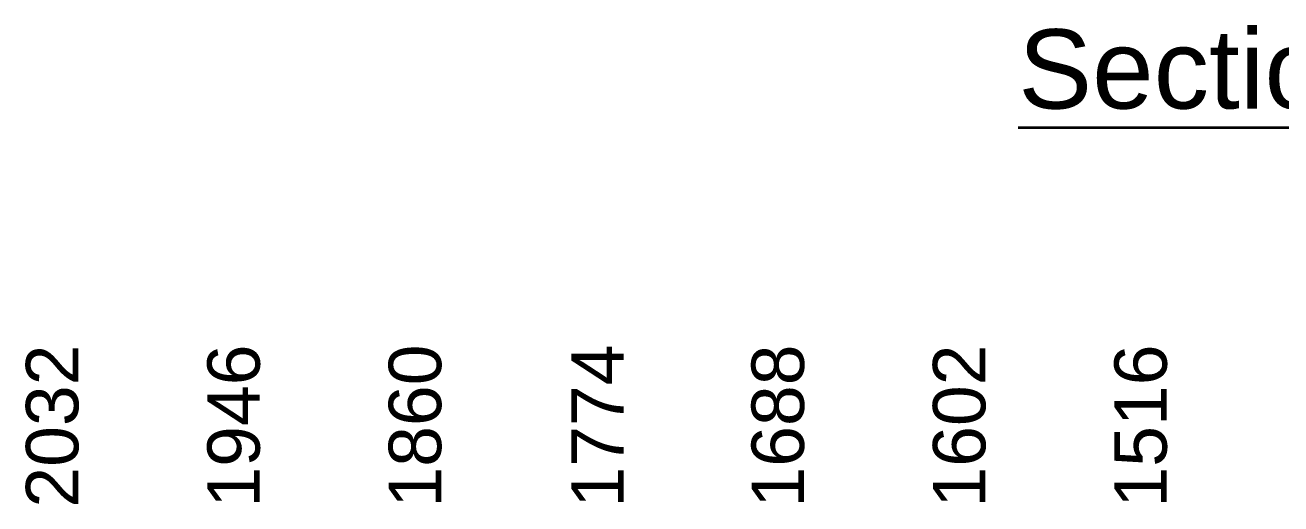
# Paper-space layout 'Drive Roller (Fix)' of a CAD drawing. Header units: millimetres. Extents: x -170 to 420, y 0 to 297.
# Drawn here: x 164.2 to 223.7, y 90.8 to 113.5 of the extents above; entities that cross this region are included whole.
import ezdxf

# ---------------------------------------------------------------- set-up
doc = ezdxf.new("R2010")
doc.units = ezdxf.units.MM
doc.layers.add('Dimensions', color=5, linetype='Continuous', lineweight=25)
doc.styles.add('Text Style19', font='ARIAL.TTF')
doc.styles.add('Text Style6', font='ARIAL.TTF')

# ---------------------------------------------------------------- blocks, each defined once
blk = doc.blocks.new('2dTransSymbol26')
at = {"layer": 'Dimensions', "color": 18, "linetype": 'Continuous', "lineweight": 25, "true_color": 0x000000, "char_height": 2.4892, "attachment_point": 7, "rotation": 90, "style": 'Text Style6'}
for s, insert in [('1774', (192.537, 90.627)), ('1946', (175.316, 90.627)), ('1688', (201.116, 90.627)), ('1516', (218.316, 90.627))]:
    blk.add_mtext(s, dxfattribs=dict(at, insert=insert))
at = {"layer": 'Dimensions', "linetype": 'Continuous', "lineweight": 25, "char_height": 2.4892, "attachment_point": 7, "rotation": 90, "style": 'Text Style6'}
for s, insert in [('2032', (166.716, 90.627)), ('1860', (183.916, 90.627)), ('1602', (209.716, 90.627))]:
    blk.add_mtext(s, dxfattribs=dict(at, insert=insert))

psp = doc.layouts.new('Drive Roller (Fix)')

# ---------------------------------------------------------------- linework, layer by layer
at = {"color": 250, "linetype": 'Continuous', "lineweight": 35, "true_color": 0x3f3f3f}
psp.add_line((211.236, 108.654), (240.424, 108.654), dxfattribs=at)

# ---------------------------------------------------------------- block references
at = {"layer": 'Dimensions'}
psp.add_blockref('2dTransSymbol26', (0, 0), dxfattribs=at)

# ---------------------------------------------------------------- texts
at = {"color": 18, "linetype": 'Continuous', "lineweight": 50, "true_color": 0x000000, "insert": (211.236, 109.5), "char_height": 3.7592, "attachment_point": 7, "style": 'Text Style19'}
psp.add_mtext('Section A-A ', dxfattribs=at)

doc.saveas('drawing.dxf')
